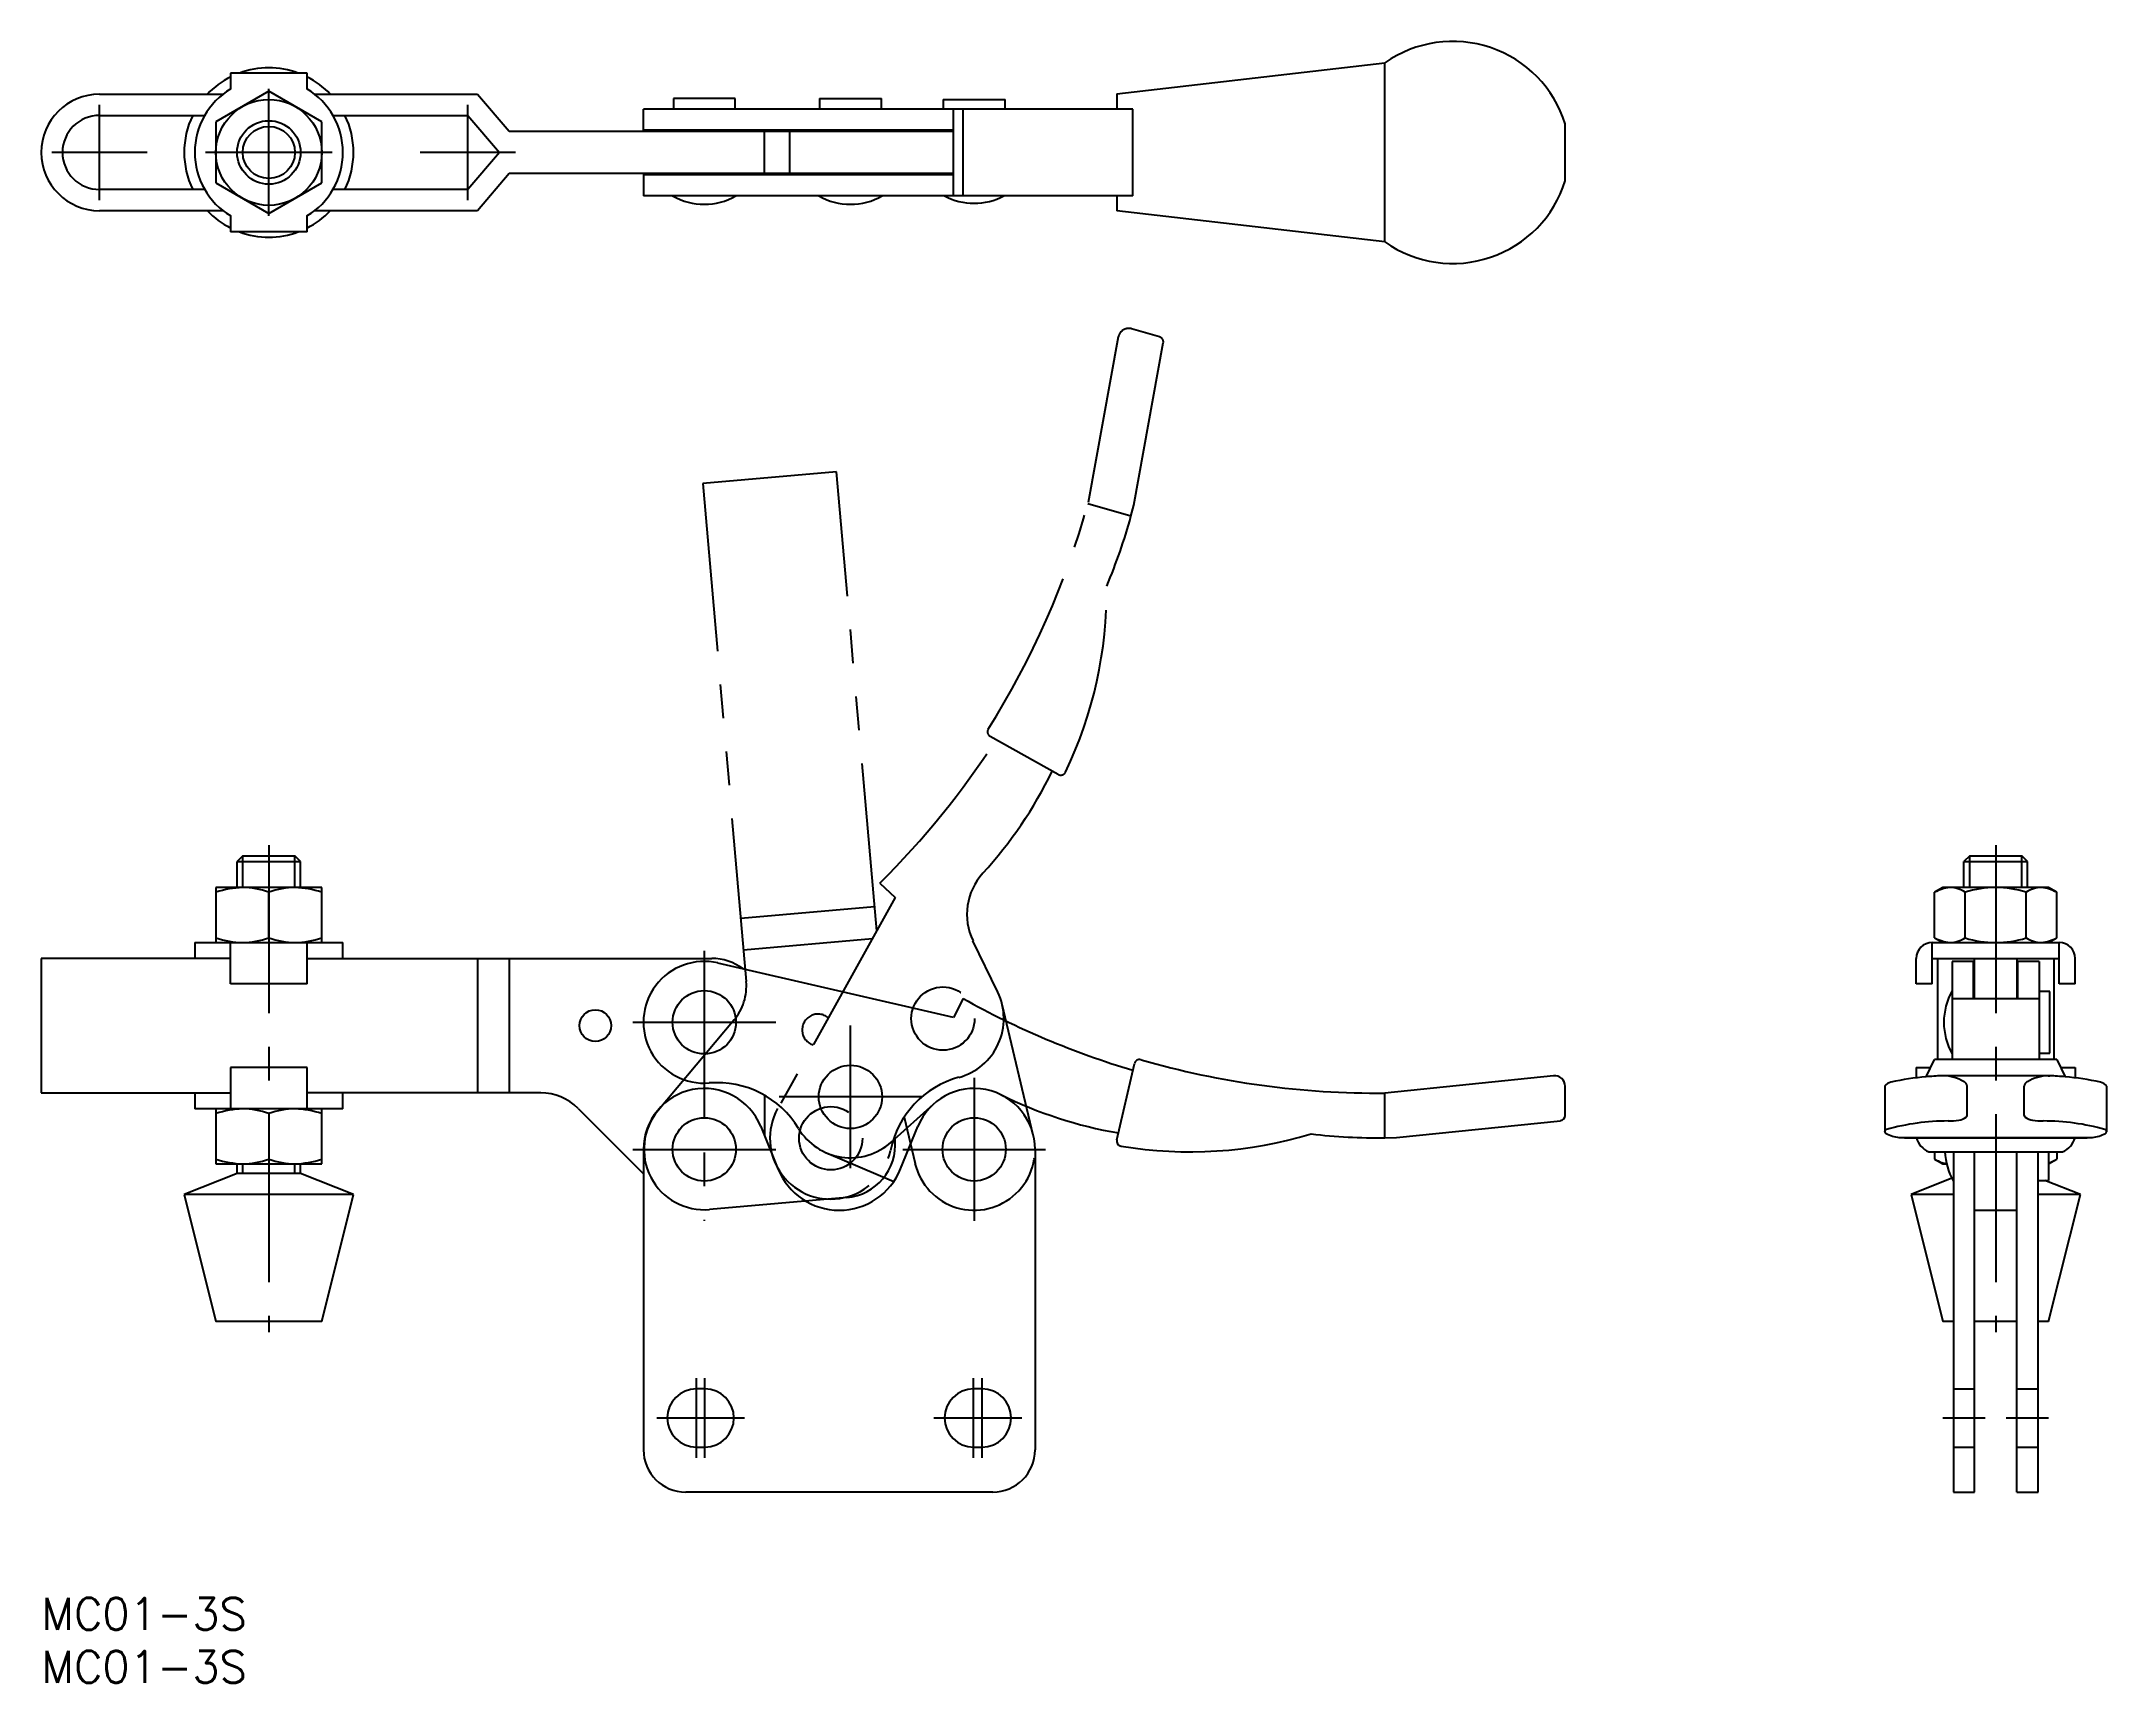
# Model space of a CAD drawing. Extents: x 0 to 195, y -8 to 147.
import ezdxf

# ---------------------------------------------------------------- set-up
doc = ezdxf.new("R2010")
doc.units = 0
doc.header["$LTSCALE"] = 0.5
for name, pattern in [('CENTER', [50.8, 31.75, -6.35, 6.35, -6.35]), ('DASHED', [19.05, 12.7, -6.35]), ('PHANTOM', [63.5, 31.75, -6.35, 6.35, -6.35, 6.35, -6.35])]:
    doc.linetypes.add(name, pattern=pattern)
for name, color, linetype in [('MSM_CENTER', 1, 'CENTER'), ('MSM_CONTINUOUS', 7, 'CONTINUOUS'), ('MSM_DASHED', 4, 'DASHED'), ('MSM_IMAGINARY', 6, 'PHANTOM'), ('MSM_NARROW', 5, 'CONTINUOUS'), ('MSM_PART_NUMBER', 7, 'CONTINUOUS')]:
    doc.layers.add(name, color=color, linetype=linetype)
doc.styles.get("Standard").update_dxf_attribs({"font": 'txt.shx', "height": 3, "bigfont": 'bigfont.shx'})

# ---------------------------------------------------------------- blocks, each defined once
blk = doc.blocks.new('*U3')
at = {"layer": 'MSM_PART_NUMBER'}
blk.add_text('MC01-3S', height=3, dxfattribs=at).set_placement((0, -3))
blk = doc.blocks.new('*U4')
at = {"layer": 'MSM_PART_NUMBER'}
blk.add_text('MC01-3S', height=3, dxfattribs=at).set_placement((0, -8))

msp = doc.modelspace()

# ---------------------------------------------------------------- linework, layer by layer
at = {"layer": 'MSM_CENTER'}
for p, q in [((21.5, 130.53), (21.5, 142.53)), ((5.5, 132.03), (5.5, 141.03)), ((40.3, 132.03), (40.3, 141.03)), ((10, 136.53), (1, 136.53)), ((27.5, 136.53), (15.5, 136.53)), ((44.8, 136.53), (35.8, 136.53)), ((21.5, 71.1), (21.5, 25.1)), ((184.68, 71.1), (184.68, 25.1)), ((62.65, 61.12), (62.65, 35.62)), ((55.9, 54.37), (69.4, 54.37)), ((76.46, 40.58), (76.46, 54.08)), ((88.15, 49.12), (88.15, 35.62)), ((83.21, 47.33), (69.71, 47.33)), ((55.9, 42.37), (69.4, 42.37)), ((81.4, 42.37), (94.9, 42.37)), ((61.9, 13.25), (61.9, 20.75)), ((62.7, 13.25), (62.7, 20.75)), ((88.1, 13.25), (88.1, 20.75)), ((88.9, 13.25), (88.9, 20.75)), ((58.15, 17), (66.45, 17)), ((84.35, 17), (92.65, 17)), ((179.68, 17), (183.68, 17)), ((185.68, 17), (189.68, 17))]:
    msp.add_line(p, q, dxfattribs=at)
at = {"layer": 'MSM_CONTINUOUS'}
for p, q in [((101.62, 142.06), (126.97, 144.99)), ((126.97, 128.08), (126.97, 144.99)), ((17.89, 144.03), (17.89, 142.53)), ((25.11, 144.03), (17.89, 144.03)), ((25.11, 142.53), (25.11, 144.03)), ((5.5, 142.03), (17.17, 142.03)), ((21.5, 142.31), (16.5, 139.42)), ((26.5, 139.42), (21.5, 142.31)), ((25.83, 142.03), (41.22, 142.03)), ((41.22, 142.03), (44.22, 138.53)), ((103.15, 140.63), (56.9, 140.63)), ((56.9, 138.53), (56.9, 140.63)), ((65.57, 141.63), (59.73, 141.63)), ((59.73, 141.63), (59.73, 140.63)), ((65.57, 140.63), (65.57, 141.63)), ((73.53, 141.63), (79.38, 141.63)), ((73.53, 141.63), (73.53, 140.63)), ((79.38, 140.63), (79.38, 141.63)), ((85.22, 141.53), (91.07, 141.53)), ((85.22, 141.53), (85.22, 140.63)), ((86.19, 132.43), (86.19, 140.63)), ((87.1, 132.43), (87.1, 140.63)), ((91.07, 140.63), (91.07, 141.53)), ((101.62, 142.06), (101.62, 140.63)), ((103.15, 132.43), (103.15, 140.63)), ((5.5, 140.03), (15.44, 140.03)), ((16.5, 139.42), (16.5, 133.65)), ((26.5, 133.65), (26.5, 139.42)), ((27.56, 140.03), (40.3, 140.03)), ((40.3, 140.03), (43.3, 136.53)), ((86.19, 138.63), (56.9, 138.63)), ((60.23, 138.63), (60.23, 138.53)), ((65.07, 138.53), (65.07, 138.63)), ((74.03, 138.63), (74.03, 138.53)), ((78.88, 138.53), (78.88, 138.63)), ((144, 133.84), (144, 139.22)), ((44.22, 138.53), (86.19, 138.53)), ((68.35, 134.53), (68.35, 138.53)), ((70.71, 138.53), (70.71, 134.53)), ((43.3, 136.53), (40.3, 133.03)), ((15.44, 133.03), (5.5, 133.03)), ((16.5, 133.65), (21.5, 130.76)), ((21.5, 130.76), (26.5, 133.65)), ((40.3, 133.03), (27.56, 133.03)), ((44.22, 134.53), (41.22, 131.03)), ((86.19, 134.53), (44.22, 134.53)), ((56.9, 134.53), (56.9, 132.43)), ((86.19, 134.43), (56.9, 134.43)), ((60.23, 134.53), (60.23, 134.43)), ((65.07, 134.43), (65.07, 134.53)), ((74.03, 134.53), (74.03, 134.43)), ((78.88, 134.43), (78.88, 134.53)), ((17.17, 131.03), (5.5, 131.03)), ((41.22, 131.03), (25.83, 131.03)), ((103.15, 132.43), (56.9, 132.43)), ((101.62, 132.43), (101.62, 131.01)), ((126.97, 128.08), (101.62, 131.01)), ((17.89, 130.53), (17.89, 129.03)), ((25.11, 129.03), (17.89, 129.03)), ((25.11, 129.03), (25.11, 130.53)), ((19.04, 70.1), (18.5, 69.56)), ((18.5, 69.56), (24.5, 69.56)), ((18.5, 67.1), (18.5, 69.56)), ((19.04, 70.1), (23.96, 70.1)), ((24.5, 69.56), (23.96, 70.1)), ((24.5, 67.1), (24.5, 69.56)), ((182.22, 70.1), (181.68, 69.56)), ((181.68, 67.1), (181.68, 69.56)), ((181.68, 69.56), (187.68, 69.56)), ((182.22, 70.1), (187.14, 70.1)), ((187.68, 69.56), (187.14, 70.1)), ((187.68, 67.1), (187.68, 69.56)), ((16.5, 67.1), (16.5, 61.9)), ((26.5, 67.1), (16.5, 67.1)), ((21.5, 62.35), (21.5, 66.65)), ((26.5, 61.9), (26.5, 67.1)), ((179.68, 67.1), (178.9, 66.65)), ((178.9, 62.35), (178.9, 66.65)), ((189.68, 67.1), (179.68, 67.1)), ((181.79, 62.35), (181.79, 66.65)), ((187.56, 62.35), (187.56, 66.65)), ((190.45, 66.65), (189.68, 67.1)), ((190.45, 62.35), (190.45, 66.65)), ((14.5, 61.9), (14.5, 60.4)), ((14.5, 61.9), (28.5, 61.9)), ((17.89, 58), (17.89, 61.9)), ((25.11, 58), (25.11, 61.9)), ((28.5, 60.4), (28.5, 61.9)), ((178.68, 58), (178.68, 61.9)), ((178.68, 61.9), (190.68, 61.9)), ((178.9, 62.35), (179.68, 61.9)), ((189.68, 61.9), (190.45, 62.35)), ((190.68, 58), (190.68, 61.9)), ((17.89, 60.4), (0, 60.4)), ((0, 60.4), (0, 47.7)), ((25.11, 60.4), (63.35, 60.4)), ((41.22, 60.4), (41.22, 47.7)), ((44.22, 60.4), (44.22, 47.7)), ((86.19, 54.84), (63.94, 59.97)), ((177.18, 58), (177.18, 60.4)), ((178.68, 60.4), (190.68, 60.4)), ((179.18, 60.4), (179.18, 50.85)), ((182.58, 60.12), (180.58, 60.12)), ((180.58, 60.12), (180.58, 50.85)), ((182.58, 56.62), (182.58, 60.12)), ((182.68, 56.62), (182.68, 60.4)), ((186.68, 60.4), (186.68, 56.62)), ((186.78, 56.62), (186.78, 60.12)), ((188.78, 60.12), (186.78, 60.12)), ((188.78, 60.12), (188.78, 50.85)), ((190.18, 60.4), (190.18, 50.85)), ((192.18, 58), (192.18, 60.4)), ((25.11, 58), (17.89, 58)), ((87.1, 56.62), (86.19, 54.84)), ((178.68, 58), (177.18, 58)), ((180.58, 56.62), (188.78, 56.62)), ((182.68, 56.8), (182.58, 56.8)), ((186.78, 56.8), (186.68, 56.8)), ((189.78, 57.29), (188.78, 57.29)), ((189.78, 51.45), (189.78, 57.29)), ((192.18, 58), (190.68, 58)), ((178.12, 49.22), (178.9, 50.85)), ((190.46, 50.85), (178.9, 50.85)), ((188.78, 51.45), (189.78, 51.45)), ((190.46, 50.85), (191.24, 49.22)), ((17.89, 50.1), (17.89, 46.2)), ((25.11, 50.1), (17.89, 50.1)), ((25.11, 46.2), (25.11, 50.1)), ((101.63, 43.28), (103.29, 50.46)), ((142.9, 49.33), (126.97, 47.69)), ((177.18, 50.1), (177.18, 49.13)), ((177.18, 50.1), (178.54, 50.1)), ((179.72, 49.33), (179.55, 49.33)), ((179.73, 49.33), (179.55, 49.33)), ((189.63, 49.33), (179.72, 49.33)), ((189.81, 49.33), (189.63, 49.33)), ((189.63, 49.33), (189.81, 49.33)), ((190.82, 50.1), (192.18, 50.1)), ((192.18, 50.1), (192.18, 49.13)), ((0, 47.7), (17.89, 47.7)), ((14.5, 47.7), (14.5, 46.2)), ((47.19, 47.7), (25.11, 47.7)), ((28.5, 46.2), (28.5, 47.7)), ((68.35, 47.47), (68.35, 43.62)), ((126.97, 43.47), (126.97, 47.69)), ((144, 45.58), (144, 48.33)), ((174.19, 48.35), (174.19, 44.04)), ((181.99, 45.58), (181.99, 48.33)), ((187.37, 45.58), (187.37, 48.33)), ((195.17, 44.04), (195.17, 48.35)), ((28.5, 46.2), (14.5, 46.2)), ((16.5, 46.2), (16.5, 41)), ((21.5, 45.75), (21.5, 41.45)), ((26.5, 41), (26.5, 46.2)), ((50.72, 46.24), (56.9, 40.06)), ((80.3, 43.05), (84.31, 46.65)), ((128.06, 43.49), (143.55, 45.08)), ((67.98, 44.53), (69.61, 40.52)), ((81.19, 40.52), (82.82, 44.53)), ((126.97, 43.47), (128.06, 43.49)), ((175.54, 43.49), (193.81, 43.49)), ((176.22, 43.47), (176.31, 43.46)), ((176.31, 43.46), (193.05, 43.46)), ((193.05, 43.46), (193.14, 43.47)), ((16.5, 41), (26.5, 41)), ((18.5, 40.1), (18.5, 41)), ((24.5, 40.1), (24.5, 41)), ((56.9, 42.37), (56.9, 14)), ((74.21, 42.04), (80.56, 39.34)), ((93.9, 42.37), (93.9, 14)), ((178.35, 42.14), (191.01, 42.14)), ((178.9, 42.14), (178.9, 41.45)), ((178.9, 41.45), (179.68, 41)), ((179.68, 41), (180.04, 41)), ((180.68, 42.14), (180.68, 10)), ((182.68, 10), (182.68, 42.14)), ((186.68, 10), (186.68, 42.14)), ((188.68, 10), (188.68, 42.14)), ((189.68, 42.14), (189.68, 39.44)), ((189.68, 41), (190.45, 41.45)), ((190.45, 42.14), (190.45, 41.45)), ((18.5, 40.1), (13.5, 38.1)), ((24.5, 40.1), (18.5, 40.1)), ((29.5, 38.1), (24.5, 40.1)), ((180.53, 39.64), (176.68, 38.1)), ((188.68, 39.44), (189.68, 39.44)), ((192.68, 38.1), (189.32, 39.44)), ((13.5, 38.1), (16.5, 26.1)), ((29.5, 38.1), (13.5, 38.1)), ((26.5, 26.1), (29.5, 38.1)), ((180.68, 38.1), (176.68, 38.1)), ((176.68, 38.1), (179.68, 26.1)), ((192.68, 38.1), (188.68, 38.1)), ((189.68, 26.1), (192.68, 38.1)), ((182.68, 36.62), (186.68, 36.62)), ((26.5, 26.1), (16.5, 26.1)), ((180.68, 26.1), (179.68, 26.1)), ((186.68, 26.1), (182.68, 26.1)), ((189.68, 26.1), (188.68, 26.1)), ((62.7, 19.75), (61.9, 19.75)), ((88.9, 19.75), (88.1, 19.75)), ((61.9, 14.25), (62.7, 14.25)), ((88.1, 14.25), (88.9, 14.25)), ((89.9, 10), (60.9, 10)), ((180.68, 10), (182.68, 10)), ((186.68, 10), (188.68, 10))]:
    msp.add_line(p, q, dxfattribs=at)
for centre, radius in [((21.5, 136.53), 5), ((21.5, 136.53), 3), ((62.65, 54.37), 2.99), ((52.35, 54.06), 1.5), ((76.46, 47.33), 2.99), ((62.65, 42.37), 2.99), ((88.15, 42.37), 2.99)]:
    msp.add_circle(centre, radius, dxfattribs=at)
for centre, radius, start, end in [((133.38, 135.89), 11.13, 17.412, 125.1642), ((21.5, 136.53), 8, 69.6359, 110.3641), ((21.5, 136.53), 7, 121.0027, 238.9973), ((21.5, 136.53), 8, 116.7882, 136.5675), ((21.5, 136.53), 8, 43.4325, 63.2118), ((21.5, 136.53), 7, 301.0027, 58.9973), ((5.5, 136.53), 5.5, 90, 270), ((5.5, 136.53), 3.5, 90, 270), ((21.5, 136.53), 8, 154.0555, 205.9445), ((21.5, 136.53), 8, 334.0555, 25.9445), ((133.38, 137.17), 11.13, 234.8358, 342.588), ((21.5, 136.53), 8, 223.4325, 243.2118), ((21.5, 136.53), 8, 296.7882, 316.5675), ((62.65, 137.63), 6, 240.0736, 299.9264), ((76.46, 137.63), 6, 240.0736, 299.9264), ((88.15, 137.73), 6, 242.0471, 297.9529), ((21.5, 136.53), 8, 249.6359, 290.3641), ((19.25, 58.5), 8.6, 91.6408, 108.6154), ((18.88, 59.22), 7.88, 70.5961, 89.1477), ((24.12, 59.22), 7.88, 90.8523, 109.4039), ((23.75, 58.5), 8.6, 71.3846, 88.3592), ((180.69, 63.45), 3.66, 95.2947, 119.0896), ((180.3, 64.37), 2.73, 56.7181, 88.8976), ((184.83, 56.55), 10.56, 90.8409, 106.7471), ((184.52, 56.55), 10.56, 73.2529, 89.1591), ((189.06, 64.37), 2.73, 91.1024, 123.2819), ((188.67, 63.45), 3.66, 60.9104, 84.7053), ((19.25, 70.5), 8.6, 251.3846, 268.3592), ((18.88, 69.78), 7.88, 270.8523, 289.4039), ((24.12, 69.78), 7.88, 250.5961, 269.1477), ((23.75, 70.5), 8.6, 271.6408, 288.6154), ((178.68, 60.4), 1.5, 90, 180), ((180.69, 65.55), 3.66, 240.9104, 264.7053), ((180.3, 64.63), 2.73, 271.1024, 303.2819), ((184.83, 72.45), 10.56, 253.2529, 269.1591), ((184.52, 72.45), 10.56, 270.8409, 286.7471), ((189.06, 64.63), 2.73, 236.7181, 268.8976), ((188.67, 65.55), 3.66, 275.2947, 299.0896), ((190.68, 60.4), 1.5, 0, 90), ((62.65, 54.37), 5.75, 77, 274.6911), ((63.35, 55.4), 5, 53.6046, 90), ((126.06, 126.49), 80, 240.8529, 253.3583), ((185.78, 54.37), 6, 150.0736, 209.9264), ((103.78, 50.35), 0.501, 74.0608, 166.8731), ((126.16, 128.06), 80.37, 253.9339, 270.5775), ((142.99, 48.32), 1.01, 0.686, 95.1675), ((179.93, 25.9), 23.39, 94.4268, 102.7048), ((185.88, -46.13), 95.67, 93.7934, 94.6516), ((179.63, 45.32), 4.01, 59.1611, 88.6249), ((189.73, 45.32), 4.01, 91.3751, 120.8389), ((183.48, -46.13), 95.67, 85.3484, 86.2066), ((189.43, 25.9), 23.39, 77.2952, 85.5732), ((47.19, 42.7), 5, 45, 90), ((62.65, 42.37), 5.75, 22.1179, 180), ((63.86, 39.67), 9, 31.2999, 94.6911), ((88.15, 42.37), 5.75, 0, 157.8821), ((108.57, 83.7), 40.35, 243.7055, 260.3149), ((174.96, 47.76), 0.974, 100.8289, 142.7693), ((181.39, 48.24), 0.61, 9.0891, 60.3623), ((187.97, 48.24), 0.61, 119.6377, 170.9109), ((194.39, 47.76), 0.974, 37.2307, 79.1711), ((19.25, 37.6), 8.6, 91.6408, 108.6154), ((18.88, 38.32), 7.88, 70.5961, 89.1477), ((24.12, 38.32), 7.88, 90.8523, 109.4039), ((23.75, 37.6), 8.6, 71.3846, 88.3592), ((143.5, 45.58), 0.5, 275.8535, 360), ((180.12, 24.26), 20.79, 89.8113, 106.0759), ((180.08, 53.03), 7.98, 270.7297, 277.9336), ((180.94, 46.78), 1.67, 278.5041, 304.8994), ((181.77, 45.59), 0.214, 304.0211, 358.1426), ((187.58, 45.59), 0.214, 181.8574, 235.9789), ((188.42, 46.78), 1.67, 235.1006, 261.4959), ((189.27, 53.03), 7.98, 262.0664, 269.2703), ((189.24, 24.26), 20.79, 73.9241, 90.1887), ((76.46, 47.33), 5.75, 211.2999, 311.8923), ((102.12, 43.17), 0.501, 167.1261, 260.4507), ((108.55, 81.9), 39.76, 260.5768, 286.734), ((126.19, 96.34), 52.88, 263.2756, 270.8452), ((174.45, 43.99), 0.268, 110.4998, 168.5467), ((174.4, 44.07), 0.216, 187.0436, 245.3265), ((176.02, 47.25), 3.79, 243.2553, 262.8182), ((176.85, 67.54), 24.08, 266.8909, 268.4987), ((179.15, 44.03), 2.05, 196.181, 247.1931), ((190.21, 44.03), 2.05, 292.8069, 343.819), ((192.51, 67.54), 24.08, 271.5013, 273.1091), ((193.34, 47.25), 3.79, 277.1818, 296.7447), ((194.91, 43.99), 0.268, 11.4533, 69.5002), ((194.95, 44.07), 0.216, 294.6735, 352.9564), ((19.25, 49.6), 8.6, 251.3846, 268.3592), ((18.88, 48.88), 7.88, 270.8523, 289.4039), ((24.12, 48.88), 7.88, 250.5961, 269.1477), ((23.75, 49.6), 8.6, 271.6408, 288.6154), ((181.67, 46.52), 5.78, 241.3922, 248.7108), ((180.37, 43.4), 2.4, 250.6576, 261.8947), ((185.88, 42.37), 6, 182.1969, 209.9264), ((187.92, 46.09), 5.29, 289.4306, 298.6147), ((75.4, 42.87), 6.25, 202.1179, 337.8821), ((61.9, 17), 2.75, 90, 270), ((62.7, 17), 2.75, 270, 90), ((88.1, 17), 2.75, 90, 270), ((88.9, 17), 2.75, 270, 90), ((60.9, 14), 4, 180, 270), ((89.9, 14), 4, 270, 0)]:
    msp.add_arc(centre, radius, start, end, dxfattribs=at)
at = {"layer": 'MSM_DASHED'}
for p, q in [((180.68, 19.75), (182.68, 19.75)), ((186.68, 19.75), (188.68, 19.75)), ((180.68, 14.25), (182.68, 14.25)), ((186.68, 14.25), (188.68, 14.25))]:
    msp.add_line(p, q, dxfattribs=at)
at = {"layer": 'MSM_IMAGINARY'}
for p, q in [((101.76, 119.1), (98.9, 103.34)), ((105.67, 119.11), (103.03, 119.88)), ((103.24, 103.22), (106.02, 118.54)), ((75.15, 106.35), (62.5, 105.25)), ((78.94, 63), (75.15, 106.35)), ((62.5, 105.25), (66.61, 58.24)), ((102.96, 102.17), (98.9, 103.34)), ((102.96, 102.17), (103.24, 103.22)), ((96.1, 77.78), (89.66, 81.37)), ((79.24, 67.52), (80.7, 66.15)), ((78.74, 65.29), (66.09, 64.18)), ((80.7, 66.15), (69.58, 46.22)), ((78.53, 62.26), (66.35, 61.19)), ((90.38, 57.22), (88.04, 62.08)), ((93.74, 43.7), (90.8, 56.06)), ((65.46, 54.59), (58.28, 46.03)), ((81.52, 45.4), (82.56, 41.04)), ((80.67, 43.24), (80.64, 43.65)), ((76.13, 37.83), (63.15, 36.69))]:
    msp.add_line(p, q, dxfattribs=at)
for centre in [(85.2, 54.72), (62.65, 42.37), (74.6, 43.42), (88.15, 42.37)]:
    msp.add_circle(centre, 2.99, dxfattribs=at)
for centre, radius, start, end in [((102.76, 118.9), 1.01, 74.5404, 169.0219), ((105.53, 118.63), 0.5, 349.7079, 73.8544), ((21.48, 124.91), 80.37, 327.7883, 344.4318), ((51.96, 116.12), 52.88, 337.13, 344.6996), ((60.92, 95.16), 39.76, 334.4312, 0.5884), ((89.91, 81.81), 0.501, 147.9152, 240.7274), ((22.96, 124.38), 80, 314.7073, 327.2127), ((59.2, 95.68), 40.35, 317.5599, 334.1693), ((96.34, 78.22), 0.501, 240.9805, 334.3051), ((93.22, 64.57), 5.75, 137.5599, 205.7467), ((61.63, 57.8), 5, 320, 5), ((85.2, 54.72), 5.75, 285.1542, 25.7467), ((73.4, 53.65), 1.5, 49.7876, 251.9212), ((89.06, 40.49), 9, 105.1542, 168.5455), ((62.65, 42.37), 5.7, 140, 275), ((74.6, 43.42), 5.75, 150.8544, 348.5455), ((75.69, 42.81), 5, 275, 5), ((88.15, 42.37), 5.75, 193.4101, 13.4101)]:
    msp.add_arc(centre, radius, start, end, dxfattribs=at)
at = {"layer": 'MSM_NARROW'}
for p, q in [((19.04, 67.1), (19.04, 70.1)), ((23.96, 67.1), (23.96, 70.1)), ((182.22, 67.1), (182.22, 70.1)), ((187.14, 67.1), (187.14, 70.1)), ((19.04, 40.1), (19.04, 41)), ((23.96, 40.1), (23.96, 41))]:
    msp.add_line(p, q, dxfattribs=at)
msp.add_circle((21.5, 136.53), 2.46, dxfattribs=at)

# ---------------------------------------------------------------- block references
at = {"layer": 'MSM_CONTINUOUS'}
for name in ['*U3', '*U4']:
    msp.add_blockref(name, (0, 0), dxfattribs=at)

doc.saveas('drawing.dxf')
